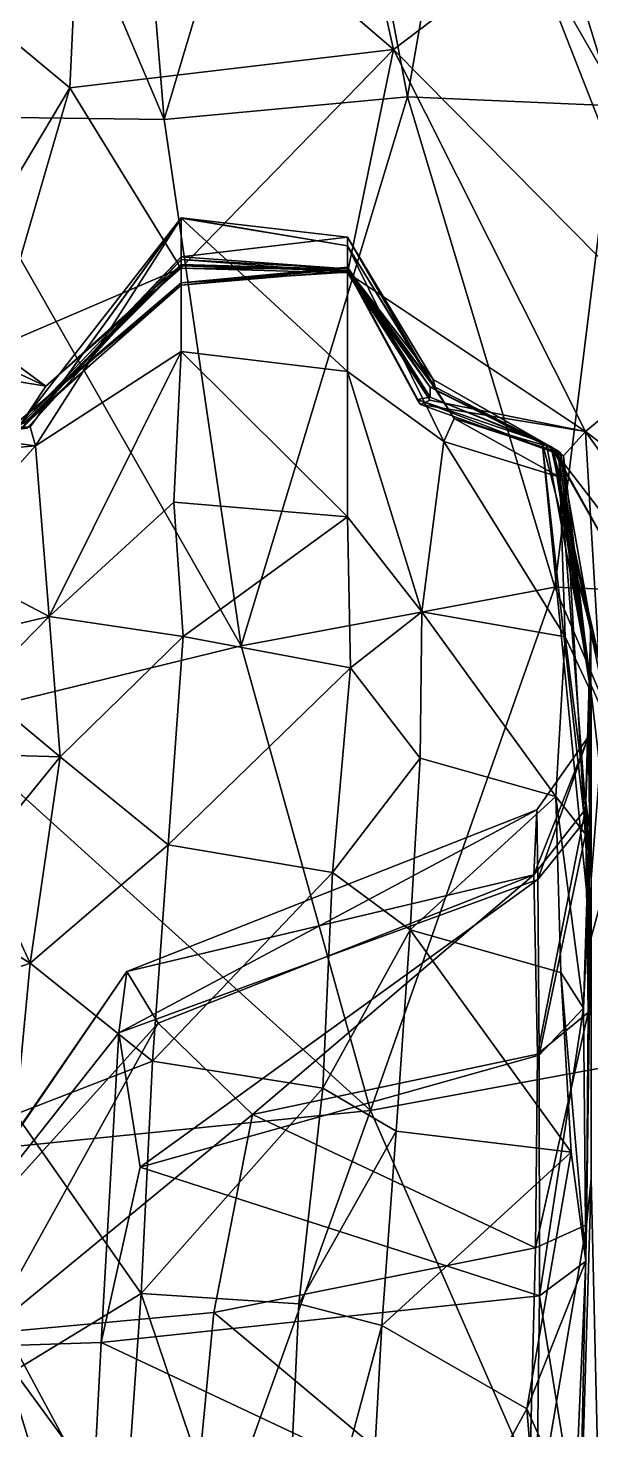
# Model space of a CAD drawing. Extents: x -4.77 to 4.77, y -2.48 to 3.3.
# Drawn here: x 0.1236 to 0.2518, y 2.2727 to 2.5916 of the extents above; entities that cross this region are included whole.
import ezdxf

# ---------------------------------------------------------------- set-up
doc = ezdxf.new("R2010")
doc.units = 0

msp = doc.modelspace()

# ---------------------------------------------------------------- linework, layer by layer
for points in [[(0.10448, 2.6886, 0.6401), (0.1033, 2.57146, 0.68913), (0.15457, 2.57077, 0.6788)], [(0.10448, 2.6886, -0.6401), (0.15457, 2.57077, -0.6788), (0.1033, 2.57146, -0.68913)], [(0.10448, 2.6886, 0.6401), (0.15457, 2.57077, 0.6788), (0.14513, 2.68627, 0.63231)], [(0.10448, 2.6886, -0.6401), (0.14513, 2.68627, -0.63231), (0.15457, 2.57077, -0.6788)], [(0.15457, 2.57077, 0.6788), (0.18904, 2.68598, 0.63142), (0.14513, 2.68627, 0.63231)], [(0.15457, 2.57077, -0.6788), (0.14513, 2.68627, -0.63231), (0.18904, 2.68598, -0.63142)], [(0.15457, 2.57077, 0.6788), (0.20997, 2.57588, 0.67575), (0.18904, 2.68598, 0.63142)], [(0.15457, 2.57077, -0.6788), (0.18904, 2.68598, -0.63142), (0.20997, 2.57588, -0.67575)], [(0.20997, 2.57588, 0.67575), (0.22674, 2.67193, 0.62736), (0.18904, 2.68598, 0.63142)], [(0.20997, 2.57588, -0.67575), (0.18904, 2.68598, -0.63142), (0.22674, 2.67193, -0.62736)], [(0.20997, 2.57588, 0.67575), (0.25716, 2.57384, 0.66052), (0.22674, 2.67193, 0.62736)], [(0.20997, 2.57588, -0.67575), (0.22674, 2.67193, -0.62736), (0.25716, 2.57384, -0.66052)], [(0.25716, 2.57384, 0.66052), (0.24769, 2.62608, 0.57513), (0.22674, 2.67193, 0.62736)], [(0.25716, 2.57384, -0.66052), (0.22674, 2.67193, -0.62736), (0.24769, 2.62608, -0.57513)], [(0.20678, 2.58667, -0.00584), (0.13636, 2.64722, 0.01926), (0.19212, 2.65206, 0.02138)], [(0.20678, 2.58667, 0.00584), (0.19212, 2.65206, -0.02138), (0.13636, 2.64722, -0.01926)], [(0.23801, 2.61032, 0.00962), (0.20678, 2.58667, -0.00584), (0.19212, 2.65206, 0.02138)], [(0.23801, 2.61032, -0.00962), (0.19212, 2.65206, -0.02138), (0.20678, 2.58667, 0.00584)], [(0.13636, 2.64722, 0.01926), (0.13308, 2.57793, -0.00972), (0.10108, 2.60458, -0.01267)], [(0.13636, 2.64722, -0.01926), (0.10108, 2.60458, 0.01267), (0.13308, 2.57793, 0.00972)], [(0.20678, 2.58667, -0.00584), (0.13308, 2.57793, -0.00972), (0.13636, 2.64722, 0.01926)], [(0.20678, 2.58667, 0.00584), (0.13636, 2.64722, -0.01926), (0.13308, 2.57793, 0.00972)], [(0.24178, 2.64959, 0.2135), (0.26932, 2.5585, 0.18547), (0.25184, 2.61126, 0.10752)], [(0.26932, 2.5585, 0.18547), (0.24178, 2.64959, 0.2135), (0.24917, 2.6208, 0.30121)], [(0.24178, 2.64959, -0.2135), (0.25184, 2.61126, -0.10752), (0.26932, 2.5585, -0.18547)], [(0.26932, 2.5585, -0.18547), (0.24917, 2.6208, -0.30121), (0.24178, 2.64959, -0.2135)], [(0.2775, 2.53798, 0.62273), (0.28473, 2.52188, 0.50035), (0.24769, 2.62608, 0.57513)], [(0.25716, 2.57384, 0.66052), (0.2775, 2.53798, 0.62273), (0.24769, 2.62608, 0.57513)], [(0.24769, 2.62608, 0.57513), (0.28473, 2.52188, 0.50035), (0.25399, 2.60394, 0.41014)], [(0.2775, 2.53798, -0.62273), (0.24769, 2.62608, -0.57513), (0.28473, 2.52188, -0.50035)], [(0.25716, 2.57384, -0.66052), (0.24769, 2.62608, -0.57513), (0.2775, 2.53798, -0.62273)], [(0.24769, 2.62608, -0.57513), (0.25399, 2.60394, -0.41014), (0.28473, 2.52188, -0.50035)], [(0.26932, 2.5585, 0.18547), (0.24917, 2.6208, 0.30121), (0.28878, 2.51338, 0.27396)], [(0.25399, 2.60394, 0.41014), (0.28878, 2.51338, 0.27396), (0.24917, 2.6208, 0.30121)], [(0.26932, 2.5585, -0.18547), (0.28878, 2.51338, -0.27396), (0.24917, 2.6208, -0.30121)], [(0.25399, 2.60394, -0.41014), (0.24917, 2.6208, -0.30121), (0.28878, 2.51338, -0.27396)], [(0.27374, 2.51904, -0.02799), (0.20678, 2.58667, -0.00584), (0.23801, 2.61032, 0.00962)], [(0.27374, 2.51904, 0.02799), (0.23801, 2.61032, -0.00962), (0.20678, 2.58667, 0.00584)], [(0.25184, 2.61126, 0.10752), (0.27234, 2.55067, 0.06995), (0.23801, 2.61032, 0.00962)], [(0.25184, 2.61126, -0.10752), (0.23801, 2.61032, -0.00962), (0.27234, 2.55067, -0.06995)], [(0.27234, 2.55067, 0.06995), (0.27374, 2.51904, -0.02799), (0.23801, 2.61032, 0.00962)], [(0.27234, 2.55067, -0.06995), (0.23801, 2.61032, -0.00962), (0.27374, 2.51904, 0.02799)], [(0.10014, 2.52287, -0.05078), (0.10108, 2.60458, -0.01267), (0.13308, 2.57793, -0.00972)], [(0.10014, 2.52287, 0.05078), (0.13308, 2.57793, 0.00972), (0.10108, 2.60458, 0.01267)], [(0.20678, 2.58667, -0.00584), (0.15841, 2.53694, -0.04288), (0.13308, 2.57793, -0.00972)], [(0.20678, 2.58667, 0.00584), (0.13308, 2.57793, 0.00972), (0.15841, 2.53694, 0.04288)], [(0.20678, 2.58667, -0.00584), (0.1963, 2.53591, -0.04074), (0.15841, 2.53694, -0.04288)], [(0.20678, 2.58667, 0.00584), (0.15841, 2.53694, 0.04288), (0.1963, 2.53591, 0.04074)], [(0.25051, 2.49977, -0.05057), (0.1963, 2.53591, -0.04074), (0.20678, 2.58667, -0.00584)], [(0.25051, 2.49977, 0.05057), (0.20678, 2.58667, 0.00584), (0.1963, 2.53591, 0.04074)], [(0.27374, 2.51904, -0.02799), (0.25051, 2.49977, -0.05057), (0.20678, 2.58667, -0.00584)], [(0.27374, 2.51904, 0.02799), (0.20678, 2.58667, 0.00584), (0.25051, 2.49977, 0.05057)], [(0.10014, 2.52287, -0.05078), (0.13308, 2.57793, -0.00972), (0.11578, 2.51876, -0.03688)], [(0.10014, 2.52287, 0.05078), (0.11578, 2.51876, 0.03688), (0.13308, 2.57793, 0.00972)], [(0.15841, 2.53694, -0.04288), (0.11578, 2.51876, -0.03688), (0.13308, 2.57793, -0.00972)], [(0.15841, 2.53694, 0.04288), (0.13308, 2.57793, 0.00972), (0.11578, 2.51876, 0.03688)], [(0.20997, 2.57588, 0.67575), (0.15457, 2.57077, 0.6788), (0.17214, 2.45103, 0.71627)], [(0.20997, 2.57588, -0.67575), (0.17214, 2.45103, -0.71627), (0.15457, 2.57077, -0.6788)], [(0.20997, 2.57588, 0.67575), (0.17214, 2.45103, 0.71627), (0.24351, 2.46435, 0.71089)], [(0.20997, 2.57588, -0.67575), (0.24351, 2.46435, -0.71089), (0.17214, 2.45103, -0.71627)], [(0.25716, 2.57384, 0.66052), (0.20997, 2.57588, 0.67575), (0.24351, 2.46435, 0.71089)], [(0.25716, 2.57384, -0.66052), (0.24351, 2.46435, -0.71089), (0.20997, 2.57588, -0.67575)], [(0.25716, 2.57384, 0.66052), (0.24351, 2.46435, 0.71089), (0.30508, 2.46189, 0.70213)], [(0.25716, 2.57384, -0.66052), (0.30508, 2.46189, -0.70213), (0.24351, 2.46435, -0.71089)], [(0.17214, 2.45103, 0.71627), (0.1033, 2.57146, 0.68913), (0.10311, 2.43421, 0.73178)], [(0.17214, 2.45103, -0.71627), (0.10311, 2.43421, -0.73178), (0.1033, 2.57146, -0.68913)], [(0.17214, 2.45103, 0.71627), (0.15457, 2.57077, 0.6788), (0.1033, 2.57146, 0.68913)], [(0.17214, 2.45103, -0.71627), (0.1033, 2.57146, -0.68913), (0.15457, 2.57077, -0.6788)], [(0.12091, 2.50022, -0.78003), (0.15843, 2.53949, -0.68637), (0.15844, 2.54836, -0.79111)], [(0.12405, 2.50086, -0.85521), (0.12091, 2.50022, -0.78003), (0.15844, 2.54836, -0.79111)], [(0.12091, 2.50022, 0.78003), (0.15844, 2.54836, 0.79111), (0.15843, 2.53949, 0.68637)], [(0.12405, 2.50086, 0.85521), (0.15844, 2.54836, 0.79111), (0.12091, 2.50022, 0.78003)], [(0.12405, 2.50086, -0.85521), (0.15844, 2.54836, -0.79111), (0.15844, 2.5483, -0.88354)], [(0.12405, 2.50086, 0.85521), (0.15844, 2.5483, 0.88354), (0.15844, 2.54836, 0.79111)], [(0.12529, 2.49655, -0.95575), (0.12405, 2.50086, -0.85521), (0.15844, 2.5483, -0.88354)], [(0.12529, 2.49655, 0.95575), (0.15844, 2.5483, 0.88354), (0.12405, 2.50086, 0.85521)], [(0.12529, 2.49655, -0.95575), (0.15844, 2.5483, -0.88354), (0.15844, 2.51801, -0.98099)], [(0.12529, 2.49655, 0.95575), (0.15844, 2.51801, 0.98099), (0.15844, 2.5483, 0.88354)], [(0.15843, 2.53949, -0.68637), (0.19632, 2.54402, -0.78122), (0.15844, 2.54836, -0.79111)], [(0.15843, 2.53949, 0.68637), (0.15844, 2.54836, 0.79111), (0.19632, 2.54402, 0.78122)], [(0.15844, 2.54836, -0.79111), (0.19633, 2.54201, -0.88058), (0.15844, 2.5483, -0.88354)], [(0.15844, 2.54836, -0.79111), (0.19632, 2.54402, -0.78122), (0.19633, 2.54201, -0.88058)], [(0.15844, 2.54836, 0.79111), (0.15844, 2.5483, 0.88354), (0.19633, 2.54201, 0.88058)], [(0.15844, 2.54836, 0.79111), (0.19633, 2.54201, 0.88058), (0.19632, 2.54402, 0.78122)], [(0.15844, 2.5483, -0.88354), (0.19633, 2.51345, -0.97714), (0.15844, 2.51801, -0.98099)], [(0.15844, 2.5483, -0.88354), (0.19633, 2.54201, -0.88058), (0.19633, 2.51345, -0.97714)], [(0.15844, 2.5483, 0.88354), (0.15844, 2.51801, 0.98099), (0.19633, 2.51345, 0.97714)], [(0.15844, 2.5483, 0.88354), (0.19633, 2.51345, 0.97714), (0.19633, 2.54201, 0.88058)], [(0.15843, 2.53949, -0.68637), (0.19632, 2.53679, -0.68764), (0.19632, 2.54402, -0.78122)], [(0.15843, 2.53949, 0.68637), (0.19632, 2.54402, 0.78122), (0.19632, 2.53679, 0.68764)], [(0.21649, 2.50908, -0.78867), (0.19633, 2.54201, -0.88058), (0.19632, 2.54402, -0.78122)], [(0.19632, 2.54402, -0.78122), (0.21582, 2.51161, -0.6914), (0.21649, 2.50908, -0.78867)], [(0.19632, 2.54402, -0.78122), (0.19632, 2.53679, -0.68764), (0.21582, 2.51161, -0.6914)], [(0.21649, 2.50908, 0.78867), (0.19632, 2.54402, 0.78122), (0.19633, 2.54201, 0.88058)], [(0.19632, 2.54402, 0.78122), (0.21649, 2.50908, 0.78867), (0.21582, 2.51161, 0.6914)], [(0.19632, 2.54402, 0.78122), (0.21582, 2.51161, 0.6914), (0.19632, 2.53679, 0.68764)], [(0.2183, 2.49752, -0.95461), (0.19633, 2.54201, -0.88058), (0.22058, 2.50278, -0.88894)], [(0.2183, 2.49752, -0.95461), (0.19633, 2.51345, -0.97714), (0.19633, 2.54201, -0.88058)], [(0.21649, 2.50908, -0.78867), (0.22058, 2.50278, -0.88894), (0.19633, 2.54201, -0.88058)], [(0.2183, 2.49752, 0.95461), (0.22058, 2.50278, 0.88894), (0.19633, 2.54201, 0.88058)], [(0.2183, 2.49752, 0.95461), (0.19633, 2.54201, 0.88058), (0.19633, 2.51345, 0.97714)], [(0.21649, 2.50908, 0.78867), (0.19633, 2.54201, 0.88058), (0.22058, 2.50278, 0.88894)], [(0.12091, 2.50022, -0.78003), (0.1222, 2.50037, -0.68416), (0.15843, 2.53949, -0.68637)], [(0.12091, 2.50022, 0.78003), (0.15843, 2.53949, 0.68637), (0.1222, 2.50037, 0.68416)], [(0.122, 2.50055, -0.49872), (0.15843, 2.5389, -0.60368), (0.12339, 2.50054, -0.60254)], [(0.122, 2.50055, -0.49872), (0.15843, 2.53361, -0.49401), (0.15843, 2.5389, -0.60368)], [(0.122, 2.50055, 0.49872), (0.12339, 2.50054, 0.60254), (0.15843, 2.5389, 0.60368)], [(0.122, 2.50055, 0.49872), (0.15843, 2.5389, 0.60368), (0.15843, 2.53361, 0.49401)], [(0.1222, 2.50037, -0.68416), (0.15843, 2.5389, -0.60368), (0.15843, 2.53949, -0.68637)], [(0.1222, 2.50037, 0.68416), (0.15843, 2.53949, 0.68637), (0.15843, 2.5389, 0.60368)], [(0.1222, 2.50037, -0.68416), (0.12339, 2.50054, -0.60254), (0.15843, 2.5389, -0.60368)], [(0.1222, 2.50037, 0.68416), (0.15843, 2.5389, 0.60368), (0.12339, 2.50054, 0.60254)], [(0.19632, 2.53679, -0.68764), (0.15843, 2.53949, -0.68637), (0.15843, 2.5389, -0.60368)], [(0.19632, 2.53679, 0.68764), (0.15843, 2.5389, 0.60368), (0.15843, 2.53949, 0.68637)], [(0.15843, 2.53361, -0.49401), (0.19632, 2.53605, -0.59961), (0.15843, 2.5389, -0.60368)], [(0.19632, 2.53679, -0.68764), (0.15843, 2.5389, -0.60368), (0.19632, 2.53605, -0.59961)], [(0.15843, 2.53361, 0.49401), (0.15843, 2.5389, 0.60368), (0.19632, 2.53605, 0.59961)], [(0.19632, 2.53679, 0.68764), (0.19632, 2.53605, 0.59961), (0.15843, 2.5389, 0.60368)], [(0.15841, 2.53694, -0.04288), (0.12764, 2.51011, -0.04834), (0.11578, 2.51876, -0.03688)], [(0.15841, 2.53694, 0.04288), (0.11578, 2.51876, 0.03688), (0.12764, 2.51011, 0.04834)], [(0.15842, 2.53747, -0.23826), (0.12183, 2.50136, -0.13644), (0.15842, 2.53775, -0.12106)], [(0.15842, 2.53775, -0.12106), (0.12183, 2.50136, -0.13644), (0.12764, 2.51011, -0.04834)], [(0.15842, 2.53747, 0.23826), (0.15842, 2.53775, 0.12106), (0.12183, 2.50136, 0.13644)], [(0.15842, 2.53775, 0.12106), (0.12764, 2.51011, 0.04834), (0.12183, 2.50136, 0.13644)], [(0.15842, 2.53747, -0.23826), (0.12279, 2.50173, -0.23289), (0.12183, 2.50136, -0.13644)], [(0.15842, 2.53747, 0.23826), (0.12183, 2.50136, 0.13644), (0.12279, 2.50173, 0.23289)], [(0.15842, 2.53306, -0.39705), (0.12279, 2.50173, -0.23289), (0.15842, 2.53747, -0.23826)], [(0.15842, 2.53306, 0.39705), (0.15842, 2.53747, 0.23826), (0.12279, 2.50173, 0.23289)], [(0.15842, 2.53775, -0.12106), (0.12764, 2.51011, -0.04834), (0.15841, 2.53694, -0.04288)], [(0.15842, 2.53775, 0.12106), (0.15841, 2.53694, 0.04288), (0.12764, 2.51011, 0.04834)], [(0.15841, 2.53694, -0.04288), (0.1963, 2.53672, -0.12244), (0.15842, 2.53775, -0.12106)], [(0.15841, 2.53694, 0.04288), (0.15842, 2.53775, 0.12106), (0.1963, 2.53672, 0.12244)], [(0.15841, 2.53694, -0.04288), (0.1963, 2.53591, -0.04074), (0.1963, 2.53672, -0.12244)], [(0.15841, 2.53694, 0.04288), (0.1963, 2.53672, 0.12244), (0.1963, 2.53591, 0.04074)], [(0.15842, 2.53747, -0.23826), (0.15842, 2.53775, -0.12106), (0.1963, 2.53672, -0.12244)], [(0.15842, 2.53747, 0.23826), (0.1963, 2.53672, 0.12244), (0.15842, 2.53775, 0.12106)], [(0.15842, 2.53747, -0.23826), (0.1963, 2.53672, -0.12244), (0.1963, 2.53632, -0.23841)], [(0.1963, 2.53632, -0.23841), (0.15842, 2.53306, -0.39705), (0.15842, 2.53747, -0.23826)], [(0.15842, 2.53747, 0.23826), (0.1963, 2.53632, 0.23841), (0.1963, 2.53672, 0.12244)], [(0.1963, 2.53632, 0.23841), (0.15842, 2.53747, 0.23826), (0.15842, 2.53306, 0.39705)], [(0.19631, 2.53689, -0.40178), (0.15843, 2.53361, -0.49401), (0.15842, 2.53306, -0.39705)], [(0.1963, 2.53632, -0.23841), (0.19631, 2.53689, -0.40178), (0.15842, 2.53306, -0.39705)], [(0.19631, 2.53689, 0.40178), (0.15842, 2.53306, 0.39705), (0.15843, 2.53361, 0.49401)], [(0.1963, 2.53632, 0.23841), (0.15842, 2.53306, 0.39705), (0.19631, 2.53689, 0.40178)], [(0.19631, 2.53689, -0.40178), (0.19631, 2.5372, -0.49526), (0.15843, 2.53361, -0.49401)], [(0.15843, 2.53361, -0.49401), (0.19631, 2.5372, -0.49526), (0.19632, 2.53605, -0.59961)], [(0.19631, 2.53689, 0.40178), (0.15843, 2.53361, 0.49401), (0.19631, 2.5372, 0.49526)], [(0.15843, 2.53361, 0.49401), (0.19632, 2.53605, 0.59961), (0.19631, 2.5372, 0.49526)], [(0.21218, 2.50708, -0.24273), (0.19631, 2.53689, -0.40178), (0.1963, 2.53632, -0.23841)], [(0.21218, 2.50708, 0.24273), (0.1963, 2.53632, 0.23841), (0.19631, 2.53689, 0.40178)], [(0.1963, 2.53672, -0.12244), (0.21511, 2.5069, -0.05555), (0.21297, 2.5059, -0.14199)], [(0.21297, 2.5059, -0.14199), (0.1963, 2.53632, -0.23841), (0.1963, 2.53672, -0.12244)], [(0.1963, 2.53672, -0.12244), (0.1963, 2.53591, -0.04074), (0.21511, 2.5069, -0.05555)], [(0.1963, 2.53672, 0.12244), (0.21297, 2.5059, 0.14199), (0.21511, 2.5069, 0.05555)], [(0.21297, 2.5059, 0.14199), (0.1963, 2.53672, 0.12244), (0.1963, 2.53632, 0.23841)], [(0.1963, 2.53672, 0.12244), (0.21511, 2.5069, 0.05555), (0.1963, 2.53591, 0.04074)], [(0.21297, 2.5059, -0.14199), (0.21218, 2.50708, -0.24273), (0.1963, 2.53632, -0.23841)], [(0.21297, 2.5059, 0.14199), (0.1963, 2.53632, 0.23841), (0.21218, 2.50708, 0.24273)], [(0.25051, 2.49977, -0.05057), (0.21511, 2.5069, -0.05555), (0.1963, 2.53591, -0.04074)], [(0.25051, 2.49977, 0.05057), (0.1963, 2.53591, 0.04074), (0.21511, 2.5069, 0.05555)], [(0.19631, 2.5372, -0.49526), (0.21516, 2.50756, -0.41228), (0.21513, 2.50988, -0.51764)], [(0.19631, 2.5372, -0.49526), (0.19631, 2.53689, -0.40178), (0.21516, 2.50756, -0.41228)], [(0.19632, 2.53605, -0.59961), (0.19631, 2.5372, -0.49526), (0.21513, 2.50988, -0.51764)], [(0.19631, 2.5372, 0.49526), (0.21513, 2.50988, 0.51764), (0.21516, 2.50756, 0.41228)], [(0.19631, 2.5372, 0.49526), (0.21516, 2.50756, 0.41228), (0.19631, 2.53689, 0.40178)], [(0.19632, 2.53605, 0.59961), (0.21513, 2.50988, 0.51764), (0.19631, 2.5372, 0.49526)], [(0.21218, 2.50708, -0.24273), (0.21516, 2.50756, -0.41228), (0.19631, 2.53689, -0.40178)], [(0.21218, 2.50708, 0.24273), (0.19631, 2.53689, 0.40178), (0.21516, 2.50756, 0.41228)], [(0.19632, 2.53679, -0.68764), (0.21595, 2.51, -0.60319), (0.21582, 2.51161, -0.6914)], [(0.19632, 2.53679, -0.68764), (0.19632, 2.53605, -0.59961), (0.21595, 2.51, -0.60319)], [(0.19632, 2.53679, 0.68764), (0.21582, 2.51161, 0.6914), (0.21595, 2.51, 0.60319)], [(0.19632, 2.53679, 0.68764), (0.21595, 2.51, 0.60319), (0.19632, 2.53605, 0.59961)], [(0.19632, 2.53605, -0.59961), (0.21513, 2.50988, -0.51764), (0.21595, 2.51, -0.60319)], [(0.19632, 2.53605, 0.59961), (0.21595, 2.51, 0.60319), (0.21513, 2.50988, 0.51764)], [(0.11935, 2.50035, -0.40192), (0.15843, 2.53361, -0.49401), (0.122, 2.50055, -0.49872)], [(0.11935, 2.50035, -0.40192), (0.15842, 2.53306, -0.39705), (0.15843, 2.53361, -0.49401)], [(0.11935, 2.50035, 0.40192), (0.122, 2.50055, 0.49872), (0.15843, 2.53361, 0.49401)], [(0.11935, 2.50035, 0.40192), (0.15843, 2.53361, 0.49401), (0.15842, 2.53306, 0.39705)], [(0.15842, 2.53306, -0.39705), (0.11935, 2.50035, -0.40192), (0.12279, 2.50173, -0.23289)], [(0.15842, 2.53306, 0.39705), (0.12279, 2.50173, 0.23289), (0.11935, 2.50035, 0.40192)], [(0.12764, 2.51011, -0.04834), (0.09942, 2.51472, -0.06501), (0.10014, 2.52287, -0.05078)], [(0.12764, 2.51011, 0.04834), (0.10014, 2.52287, 0.05078), (0.09942, 2.51472, 0.06501)], [(0.12764, 2.51011, -0.04834), (0.10014, 2.52287, -0.05078), (0.11578, 2.51876, -0.03688)], [(0.12764, 2.51011, 0.04834), (0.11578, 2.51876, 0.03688), (0.10014, 2.52287, 0.05078)], [(0.12836, 2.45773, -0.98876), (0.12529, 2.49655, -0.95575), (0.15844, 2.51801, -0.98099)], [(0.12836, 2.45773, 0.98876), (0.15844, 2.51801, 0.98099), (0.12529, 2.49655, 0.95575)], [(0.12836, 2.45773, -0.98876), (0.15844, 2.51801, -0.98099), (0.15678, 2.48373, -1.01929)], [(0.12836, 2.45773, 0.98876), (0.15678, 2.48373, 1.01929), (0.15844, 2.51801, 0.98099)], [(0.15844, 2.51801, -0.98099), (0.19634, 2.48035, -1.01433), (0.15678, 2.48373, -1.01929)], [(0.15844, 2.51801, 0.98099), (0.15678, 2.48373, 1.01929), (0.19634, 2.48035, 1.01433)], [(0.15844, 2.51801, -0.98099), (0.19633, 2.51345, -0.97714), (0.19634, 2.48035, -1.01433)], [(0.15844, 2.51801, 0.98099), (0.19634, 2.48035, 1.01433), (0.19633, 2.51345, 0.97714)], [(0.25051, 2.49977, -0.05057), (0.27374, 2.51904, -0.02799), (0.32864, 2.44065, -0.05078)], [(0.25051, 2.49977, 0.05057), (0.32864, 2.44065, 0.05078), (0.27374, 2.51904, 0.02799)], [(0.12183, 2.50136, -0.13644), (0.09942, 2.51472, -0.06501), (0.12764, 2.51011, -0.04834)], [(0.12183, 2.50136, 0.13644), (0.12764, 2.51011, 0.04834), (0.09942, 2.51472, 0.06501)], [(0.21328, 2.4588, -0.99091), (0.19633, 2.51345, -0.97714), (0.2183, 2.49752, -0.95461)], [(0.21328, 2.4588, -0.99091), (0.19634, 2.48035, -1.01433), (0.19633, 2.51345, -0.97714)], [(0.21328, 2.4588, 0.99091), (0.2183, 2.49752, 0.95461), (0.19633, 2.51345, 0.97714)], [(0.21328, 2.4588, 0.99091), (0.19633, 2.51345, 0.97714), (0.19634, 2.48035, 1.01433)], [(0.24306, 2.49609, -0.53171), (0.21595, 2.51, -0.60319), (0.21513, 2.50988, -0.51764)], [(0.24306, 2.49609, 0.53171), (0.21513, 2.50988, 0.51764), (0.21595, 2.51, 0.60319)], [(0.2426, 2.49637, -0.40908), (0.21513, 2.50988, -0.51764), (0.21516, 2.50756, -0.41228)], [(0.2426, 2.49637, -0.40908), (0.24306, 2.49609, -0.53171), (0.21513, 2.50988, -0.51764)], [(0.2426, 2.49637, 0.40908), (0.21516, 2.50756, 0.41228), (0.21513, 2.50988, 0.51764)], [(0.2426, 2.49637, 0.40908), (0.21513, 2.50988, 0.51764), (0.24306, 2.49609, 0.53171)], [(0.21582, 2.51161, -0.6914), (0.24427, 2.49537, -0.6057), (0.24166, 2.49685, -0.69471)], [(0.21649, 2.50908, -0.78867), (0.21582, 2.51161, -0.6914), (0.24166, 2.49685, -0.69471)], [(0.21582, 2.51161, -0.6914), (0.21595, 2.51, -0.60319), (0.24427, 2.49537, -0.6057)], [(0.21582, 2.51161, 0.6914), (0.24166, 2.49685, 0.69471), (0.24427, 2.49537, 0.6057)], [(0.21649, 2.50908, 0.78867), (0.24166, 2.49685, 0.69471), (0.21582, 2.51161, 0.6914)], [(0.21582, 2.51161, 0.6914), (0.24427, 2.49537, 0.6057), (0.21595, 2.51, 0.60319)], [(0.24306, 2.49609, -0.53171), (0.24427, 2.49537, -0.6057), (0.21595, 2.51, -0.60319)], [(0.24306, 2.49609, 0.53171), (0.21595, 2.51, 0.60319), (0.24427, 2.49537, 0.6057)], [(0.24068, 2.49733, -0.24729), (0.21516, 2.50756, -0.41228), (0.21218, 2.50708, -0.24273)], [(0.24068, 2.49733, 0.24729), (0.21218, 2.50708, 0.24273), (0.21516, 2.50756, 0.41228)], [(0.2455, 2.49426, -0.15326), (0.21218, 2.50708, -0.24273), (0.21297, 2.5059, -0.14199)], [(0.2455, 2.49426, -0.15326), (0.24068, 2.49733, -0.24729), (0.21218, 2.50708, -0.24273)], [(0.2455, 2.49426, 0.15326), (0.21297, 2.5059, 0.14199), (0.21218, 2.50708, 0.24273)], [(0.2455, 2.49426, 0.15326), (0.21218, 2.50708, 0.24273), (0.24068, 2.49733, 0.24729)], [(0.21297, 2.5059, -0.14199), (0.21511, 2.5069, -0.05555), (0.25051, 2.49977, -0.05057)], [(0.21297, 2.5059, 0.14199), (0.25051, 2.49977, 0.05057), (0.21511, 2.5069, 0.05555)], [(0.24068, 2.49733, -0.24729), (0.2426, 2.49637, -0.40908), (0.21516, 2.50756, -0.41228)], [(0.24068, 2.49733, 0.24729), (0.21516, 2.50756, 0.41228), (0.2426, 2.49637, 0.40908)], [(0.21649, 2.50908, -0.78867), (0.24166, 2.49685, -0.69471), (0.24482, 2.4949, -0.79094)], [(0.22058, 2.50278, -0.88894), (0.21649, 2.50908, -0.78867), (0.24482, 2.4949, -0.79094)], [(0.21649, 2.50908, 0.78867), (0.24482, 2.4949, 0.79094), (0.24166, 2.49685, 0.69471)], [(0.22058, 2.50278, 0.88894), (0.24482, 2.4949, 0.79094), (0.21649, 2.50908, 0.78867)], [(0.21297, 2.5059, -0.14199), (0.25051, 2.49977, -0.05057), (0.2455, 2.49426, -0.15326)], [(0.21297, 2.5059, 0.14199), (0.2455, 2.49426, 0.15326), (0.25051, 2.49977, 0.05057)], [(-0.00013, 2.49972, -0.86), (0.12091, 2.50022, -0.78003), (0.12405, 2.50086, -0.85521)], [(-0.00013, 2.49972, -0.86), (0.12405, 2.50086, -0.85521), (0.10072, 2.49975, -0.89964)], [(-0.00013, 2.49972, 0.86), (0.12405, 2.50086, 0.85521), (0.12091, 2.50022, 0.78003)], [(-0.00013, 2.49972, 0.86), (0.10072, 2.49975, 0.89964), (0.12405, 2.50086, 0.85521)], [(0.12529, 2.49655, -0.95575), (0.10072, 2.49975, -0.89964), (0.12405, 2.50086, -0.85521)], [(0.12529, 2.49655, 0.95575), (0.12405, 2.50086, 0.85521), (0.10072, 2.49975, 0.89964)], [(0.22058, 2.50278, -0.88894), (0.24469, 2.48938, -0.95107), (0.2183, 2.49752, -0.95461)], [(0.22058, 2.50278, 0.88894), (0.2183, 2.49752, 0.95461), (0.24469, 2.48938, 0.95107)], [(0.22058, 2.50278, -0.88894), (0.24482, 2.4949, -0.79094), (0.24299, 2.49609, -0.8912)], [(0.22058, 2.50278, -0.88894), (0.24299, 2.49609, -0.8912), (0.24469, 2.48938, -0.95107)], [(0.22058, 2.50278, 0.88894), (0.24299, 2.49609, 0.8912), (0.24482, 2.4949, 0.79094)], [(0.22058, 2.50278, 0.88894), (0.24469, 2.48938, 0.95107), (0.24299, 2.49609, 0.8912)], [(0.12529, 2.49655, -0.95575), (0.10383, 2.49466, -0.95411), (0.10072, 2.49975, -0.89964)], [(0.12529, 2.49655, 0.95575), (0.10072, 2.49975, 0.89964), (0.10383, 2.49466, 0.95411)], [(0.2183, 2.49752, -0.95461), (0.24592, 2.45311, -0.97359), (0.21328, 2.4588, -0.99091)], [(0.2183, 2.49752, 0.95461), (0.21328, 2.4588, 0.99091), (0.24592, 2.45311, 0.97359)], [(0.2183, 2.49752, -0.95461), (0.24469, 2.48938, -0.95107), (0.24592, 2.45311, -0.97359)], [(0.2183, 2.49752, 0.95461), (0.24592, 2.45311, 0.97359), (0.24469, 2.48938, 0.95107)], [(0.25519, 2.44133, -0.34414), (0.2426, 2.49637, -0.40908), (0.24068, 2.49733, -0.24729)], [(0.25178, 2.39801, -0.26749), (0.25519, 2.44133, -0.34414), (0.24068, 2.49733, -0.24729)], [(0.24068, 2.49733, -0.24729), (0.25178, 2.38472, -0.19741), (0.25178, 2.39801, -0.26749)], [(0.24068, 2.49733, -0.24729), (0.2455, 2.49426, -0.15326), (0.25178, 2.38472, -0.19741)], [(0.25519, 2.44133, 0.34414), (0.24068, 2.49733, 0.24729), (0.2426, 2.49637, 0.40908)], [(0.25178, 2.39801, 0.26749), (0.24068, 2.49733, 0.24729), (0.25519, 2.44133, 0.34414)], [(0.24068, 2.49733, 0.24729), (0.25178, 2.39801, 0.26749), (0.25178, 2.38472, 0.19741)], [(0.24068, 2.49733, 0.24729), (0.25178, 2.38472, 0.19741), (0.2455, 2.49426, 0.15326)], [(0.2455, 2.49426, -0.15326), (0.25051, 2.49977, -0.05057), (0.25634, 2.40142, -0.10126)], [(0.2455, 2.49426, 0.15326), (0.25634, 2.40142, 0.10126), (0.25051, 2.49977, 0.05057)], [(0.25051, 2.49977, -0.05057), (0.32864, 2.44065, -0.05078), (0.30899, 2.41798, -0.08157)], [(0.25634, 2.40142, -0.10126), (0.25051, 2.49977, -0.05057), (0.30899, 2.41798, -0.08157)], [(0.25051, 2.49977, 0.05057), (0.30899, 2.41798, 0.08157), (0.32864, 2.44065, 0.05078)], [(0.25634, 2.40142, 0.10126), (0.30899, 2.41798, 0.08157), (0.25051, 2.49977, 0.05057)], [(0.12529, 2.49655, -0.95575), (0.10266, 2.47118, -0.97316), (0.10383, 2.49466, -0.95411)], [(0.12529, 2.49655, -0.95575), (0.12836, 2.45773, -0.98876), (0.10266, 2.47118, -0.97316)], [(0.12529, 2.49655, 0.95575), (0.10383, 2.49466, 0.95411), (0.10266, 2.47118, 0.97316)], [(0.12529, 2.49655, 0.95575), (0.10266, 2.47118, 0.97316), (0.12836, 2.45773, 0.98876)], [(0.24482, 2.4949, -0.79094), (0.24166, 2.49685, -0.69471), (0.25177, 2.44238, -0.69687)], [(0.25177, 2.44238, -0.69687), (0.24166, 2.49685, -0.69471), (0.24427, 2.49537, -0.6057)], [(0.24482, 2.4949, 0.79094), (0.25177, 2.44238, 0.69687), (0.24166, 2.49685, 0.69471)], [(0.25177, 2.44238, 0.69687), (0.24427, 2.49537, 0.6057), (0.24166, 2.49685, 0.69471)], [(0.25932, 2.46688, -0.46974), (0.2426, 2.49637, -0.40908), (0.25886, 2.47527, -0.40508)], [(0.25932, 2.46688, -0.46974), (0.24306, 2.49609, -0.53171), (0.2426, 2.49637, -0.40908)], [(0.25519, 2.44133, -0.34414), (0.25886, 2.47527, -0.40508), (0.2426, 2.49637, -0.40908)], [(0.25932, 2.46688, 0.46974), (0.25886, 2.47527, 0.40508), (0.2426, 2.49637, 0.40908)], [(0.25932, 2.46688, 0.46974), (0.2426, 2.49637, 0.40908), (0.24306, 2.49609, 0.53171)], [(0.25519, 2.44133, 0.34414), (0.2426, 2.49637, 0.40908), (0.25886, 2.47527, 0.40508)], [(0.24299, 2.49609, -0.8912), (0.25175, 2.45591, -0.81107), (0.25176, 2.44058, -0.90406)], [(0.24469, 2.48938, -0.95107), (0.24299, 2.49609, -0.8912), (0.25176, 2.44058, -0.90406)], [(0.24299, 2.49609, -0.8912), (0.24482, 2.4949, -0.79094), (0.25175, 2.45591, -0.81107)], [(0.24299, 2.49609, 0.8912), (0.25176, 2.44058, 0.90406), (0.25175, 2.45591, 0.81107)], [(0.24469, 2.48938, 0.95107), (0.25176, 2.44058, 0.90406), (0.24299, 2.49609, 0.8912)], [(0.24299, 2.49609, 0.8912), (0.25175, 2.45591, 0.81107), (0.24482, 2.4949, 0.79094)], [(0.24306, 2.49609, -0.53171), (0.25636, 2.43183, -0.50504), (0.25179, 2.44198, -0.54771)], [(0.24306, 2.49609, -0.53171), (0.25932, 2.46688, -0.46974), (0.25636, 2.43183, -0.50504)], [(0.24427, 2.49537, -0.6057), (0.24306, 2.49609, -0.53171), (0.25179, 2.44198, -0.54771)], [(0.24306, 2.49609, 0.53171), (0.25179, 2.44198, 0.54771), (0.25636, 2.43183, 0.50504)], [(0.24306, 2.49609, 0.53171), (0.25636, 2.43183, 0.50504), (0.25932, 2.46688, 0.46974)], [(0.24427, 2.49537, 0.6057), (0.25179, 2.44198, 0.54771), (0.24306, 2.49609, 0.53171)], [(0.25177, 2.44238, -0.69687), (0.24427, 2.49537, -0.6057), (0.25179, 2.39778, -0.58731)], [(0.24427, 2.49537, -0.6057), (0.25179, 2.44198, -0.54771), (0.25179, 2.39778, -0.58731)], [(0.25177, 2.44238, 0.69687), (0.25179, 2.39778, 0.58731), (0.24427, 2.49537, 0.6057)], [(0.24427, 2.49537, 0.6057), (0.25179, 2.39778, 0.58731), (0.25179, 2.44198, 0.54771)], [(0.24482, 2.4949, -0.79094), (0.25177, 2.44238, -0.69687), (0.25175, 2.45591, -0.81107)], [(0.24482, 2.4949, 0.79094), (0.25175, 2.45591, 0.81107), (0.25177, 2.44238, 0.69687)], [(0.2455, 2.49426, -0.15326), (0.25634, 2.40142, -0.10126), (0.25178, 2.38472, -0.19741)], [(0.2455, 2.49426, 0.15326), (0.25178, 2.38472, 0.19741), (0.25634, 2.40142, 0.10126)], [(0.24469, 2.48938, -0.95107), (0.25176, 2.44058, -0.90406), (0.24592, 2.45311, -0.97359)], [(0.24469, 2.48938, 0.95107), (0.24592, 2.45311, 0.97359), (0.25176, 2.44058, 0.90406)], [(0.12836, 2.45773, -0.98876), (0.15678, 2.48373, -1.01929), (0.15892, 2.45313, -1.04147)], [(0.12836, 2.45773, 0.98876), (0.15892, 2.45313, 1.04147), (0.15678, 2.48373, 1.01929)], [(0.15892, 2.45313, -1.04147), (0.15678, 2.48373, -1.01929), (0.19634, 2.48035, -1.01433)], [(0.15892, 2.45313, 1.04147), (0.19634, 2.48035, 1.01433), (0.15678, 2.48373, 1.01929)], [(0.15892, 2.45313, -1.04147), (0.19634, 2.48035, -1.01433), (0.19698, 2.44606, -1.03607)], [(0.15892, 2.45313, 1.04147), (0.19698, 2.44606, 1.03607), (0.19634, 2.48035, 1.01433)], [(0.19698, 2.44606, -1.03607), (0.19634, 2.48035, -1.01433), (0.21328, 2.4588, -0.99091)], [(0.19698, 2.44606, 1.03607), (0.21328, 2.4588, 0.99091), (0.19634, 2.48035, 1.01433)], [(0.09957, 2.45087, -0.99001), (0.10266, 2.47118, -0.97316), (0.12836, 2.45773, -0.98876)], [(0.09957, 2.45087, 0.99001), (0.12836, 2.45773, 0.98876), (0.10266, 2.47118, 0.97316)], [(0.24351, 2.46435, 0.71089), (0.17214, 2.45103, 0.71627), (0.20156, 2.34537, 0.74213)], [(0.24351, 2.46435, -0.71089), (0.20156, 2.34537, -0.74213), (0.17214, 2.45103, -0.71627)], [(0.24351, 2.46435, 0.71089), (0.20156, 2.34537, 0.74213), (0.28757, 2.36115, 0.73638)], [(0.24351, 2.46435, -0.71089), (0.28757, 2.36115, -0.73638), (0.20156, 2.34537, -0.74213)], [(0.30508, 2.46189, 0.70213), (0.24351, 2.46435, 0.71089), (0.28757, 2.36115, 0.73638)], [(0.30508, 2.46189, -0.70213), (0.28757, 2.36115, -0.73638), (0.24351, 2.46435, -0.71089)], [(0.19698, 2.44606, -1.03607), (0.21328, 2.4588, -0.99091), (0.21286, 2.42548, -1.00879)], [(0.19698, 2.44606, 1.03607), (0.21286, 2.42548, 1.00879), (0.21328, 2.4588, 0.99091)], [(0.21328, 2.4588, -0.99091), (0.24378, 2.41674, -0.99643), (0.21286, 2.42548, -1.00879)], [(0.21328, 2.4588, 0.99091), (0.21286, 2.42548, 1.00879), (0.24378, 2.41674, 0.99643)], [(0.21328, 2.4588, -0.99091), (0.24592, 2.45311, -0.97359), (0.24378, 2.41674, -0.99643)], [(0.21328, 2.4588, 0.99091), (0.24378, 2.41674, 0.99643), (0.24592, 2.45311, 0.97359)], [(0.09957, 2.45087, -0.99001), (0.12836, 2.45773, -0.98876), (0.11224, 2.44128, -0.99832)], [(0.09957, 2.45087, 0.99001), (0.11224, 2.44128, 0.99832), (0.12836, 2.45773, 0.98876)], [(0.13089, 2.42578, -1.01353), (0.11224, 2.44128, -0.99832), (0.12836, 2.45773, -0.98876)], [(0.13089, 2.42578, 1.01353), (0.12836, 2.45773, 0.98876), (0.11224, 2.44128, 0.99832)], [(0.12836, 2.45773, -0.98876), (0.15892, 2.45313, -1.04147), (0.13089, 2.42578, -1.01353)], [(0.12836, 2.45773, 0.98876), (0.13089, 2.42578, 1.01353), (0.15892, 2.45313, 1.04147)], [(0.25054, 2.41388, -0.72128), (0.25175, 2.45591, -0.81107), (0.25177, 2.44238, -0.69687)], [(0.25054, 2.41388, -0.72128), (0.25121, 2.43038, -0.81067), (0.25175, 2.45591, -0.81107)], [(0.25054, 2.41388, 0.72128), (0.25177, 2.44238, 0.69687), (0.25175, 2.45591, 0.81107)], [(0.25054, 2.41388, 0.72128), (0.25175, 2.45591, 0.81107), (0.25121, 2.43038, 0.81067)], [(0.25175, 2.45591, -0.81107), (0.25121, 2.43038, -0.81067), (0.2514, 2.41254, -0.88441)], [(0.25175, 2.45591, 0.81107), (0.2514, 2.41254, 0.88441), (0.25121, 2.43038, 0.81067)], [(0.25175, 2.45591, -0.81107), (0.2514, 2.41254, -0.88441), (0.25176, 2.44058, -0.90406)], [(0.25175, 2.45591, 0.81107), (0.25176, 2.44058, 0.90406), (0.2514, 2.41254, 0.88441)], [(0.13089, 2.42578, -1.01353), (0.15892, 2.45313, -1.04147), (0.15551, 2.4058, -1.06066)], [(0.13089, 2.42578, 1.01353), (0.15551, 2.4058, 1.06066), (0.15892, 2.45313, 1.04147)], [(0.15551, 2.4058, -1.06066), (0.15892, 2.45313, -1.04147), (0.19698, 2.44606, -1.03607)], [(0.15551, 2.4058, 1.06066), (0.19698, 2.44606, 1.03607), (0.15892, 2.45313, 1.04147)], [(0.25172, 2.40671, -0.95677), (0.24378, 2.41674, -0.99643), (0.24592, 2.45311, -0.97359)], [(0.25172, 2.40671, 0.95677), (0.24592, 2.45311, 0.97359), (0.24378, 2.41674, 0.99643)], [(0.25172, 2.40671, -0.95677), (0.24592, 2.45311, -0.97359), (0.25176, 2.44058, -0.90406)], [(0.25172, 2.40671, 0.95677), (0.25176, 2.44058, 0.90406), (0.24592, 2.45311, 0.97359)], [(0.20156, 2.34537, 0.74213), (0.17214, 2.45103, 0.71627), (0.10311, 2.43421, 0.73178)], [(0.20156, 2.34537, -0.74213), (0.10311, 2.43421, -0.73178), (0.17214, 2.45103, -0.71627)], [(0.15551, 2.4058, -1.06066), (0.19698, 2.44606, -1.03607), (0.1929, 2.3995, -1.05779)], [(0.15551, 2.4058, 1.06066), (0.1929, 2.3995, 1.05779), (0.19698, 2.44606, 1.03607)], [(0.21286, 2.42548, -1.00879), (0.1929, 2.3995, -1.05779), (0.19698, 2.44606, -1.03607)], [(0.21286, 2.42548, 1.00879), (0.19698, 2.44606, 1.03607), (0.1929, 2.3995, 1.05779)], [(0.13089, 2.42578, -1.01353), (0.11791, 2.42617, -1.01377), (0.11224, 2.44128, -0.99832)], [(0.13089, 2.42578, 1.01353), (0.11224, 2.44128, 0.99832), (0.11791, 2.42617, 1.01377)], [(0.25113, 2.36765, -0.64807), (0.25054, 2.41388, -0.72128), (0.25177, 2.44238, -0.69687)], [(0.25113, 2.36765, 0.64807), (0.25177, 2.44238, 0.69687), (0.25054, 2.41388, 0.72128)], [(0.25113, 2.36765, -0.64807), (0.25177, 2.44238, -0.69687), (0.25179, 2.39778, -0.58731)], [(0.25113, 2.36765, 0.64807), (0.25179, 2.39778, 0.58731), (0.25177, 2.44238, 0.69687)], [(0.25172, 2.40671, -0.95677), (0.25176, 2.44058, -0.90406), (0.2514, 2.41254, -0.88441)], [(0.25172, 2.40671, 0.95677), (0.2514, 2.41254, 0.88441), (0.25176, 2.44058, 0.90406)], [(0.20156, 2.34537, 0.74213), (0.10311, 2.43421, 0.73178), (0.09716, 2.33479, 0.74655)], [(0.20156, 2.34537, -0.74213), (0.09716, 2.33479, -0.74655), (0.10311, 2.43421, -0.73178)], [(0.25121, 2.43038, -0.81067), (0.23877, 2.39896, -0.7302), (0.23947, 2.41371, -0.80818)], [(0.25121, 2.43038, -0.81067), (0.25054, 2.41388, -0.72128), (0.23877, 2.39896, -0.7302)], [(0.25121, 2.43038, 0.81067), (0.23947, 2.41371, 0.80818), (0.23877, 2.39896, 0.7302)], [(0.25121, 2.43038, 0.81067), (0.23877, 2.39896, 0.7302), (0.25054, 2.41388, 0.72128)], [(0.25121, 2.43038, -0.81067), (0.23947, 2.41371, -0.80818), (0.23967, 2.39788, -0.8749)], [(0.25121, 2.43038, 0.81067), (0.23967, 2.39788, 0.8749), (0.23947, 2.41371, 0.80818)], [(0.25121, 2.43038, -0.81067), (0.23967, 2.39788, -0.8749), (0.2514, 2.41254, -0.88441)], [(0.25121, 2.43038, 0.81067), (0.2514, 2.41254, 0.88441), (0.23967, 2.39788, 0.8749)], [(0.13089, 2.42578, -1.01353), (0.11258, 2.40332, -1.01586), (0.11791, 2.42617, -1.01377)], [(0.13089, 2.42578, 1.01353), (0.11791, 2.42617, 1.01377), (0.11258, 2.40332, 1.01586)], [(0.13089, 2.42578, -1.01353), (0.12407, 2.37886, -1.03042), (0.11258, 2.40332, -1.01586)], [(0.13089, 2.42578, 1.01353), (0.11258, 2.40332, 1.01586), (0.12407, 2.37886, 1.03042)], [(0.13089, 2.42578, -1.01353), (0.15551, 2.4058, -1.06066), (0.12407, 2.37886, -1.03042)], [(0.13089, 2.42578, 1.01353), (0.12407, 2.37886, 1.03042), (0.15551, 2.4058, 1.06066)], [(0.21286, 2.42548, -1.00879), (0.21056, 2.38643, -1.03236), (0.1929, 2.3995, -1.05779)], [(0.21286, 2.42548, 1.00879), (0.1929, 2.3995, 1.05779), (0.21056, 2.38643, 1.03236)], [(0.24378, 2.41674, -0.99643), (0.21056, 2.38643, -1.03236), (0.21286, 2.42548, -1.00879)], [(0.24378, 2.41674, 0.99643), (0.21286, 2.42548, 1.00879), (0.21056, 2.38643, 1.03236)], [(0.24378, 2.41674, -0.99643), (0.24488, 2.37674, -1.01787), (0.21056, 2.38643, -1.03236)], [(0.24378, 2.41674, 0.99643), (0.21056, 2.38643, 1.03236), (0.24488, 2.37674, 1.01787)], [(0.25003, 2.36861, -0.95017), (0.24378, 2.41674, -0.99643), (0.25172, 2.40671, -0.95677)], [(0.25003, 2.36861, -0.95017), (0.24488, 2.37674, -1.01787), (0.24378, 2.41674, -0.99643)], [(0.25003, 2.36861, 0.95017), (0.25172, 2.40671, 0.95677), (0.24378, 2.41674, 0.99643)], [(0.25003, 2.36861, 0.95017), (0.24378, 2.41674, 0.99643), (0.24488, 2.37674, 1.01787)], [(0.23947, 2.41371, -0.80818), (0.14424, 2.36302, -0.85678), (0.23967, 2.39788, -0.8749)], [(0.23947, 2.41371, -0.80818), (0.14608, 2.37692, -0.78939), (0.14424, 2.36302, -0.85678)], [(0.23947, 2.41371, 0.80818), (0.23967, 2.39788, 0.8749), (0.14424, 2.36302, 0.85678)], [(0.23947, 2.41371, 0.80818), (0.14424, 2.36302, 0.85678), (0.14608, 2.37692, 0.78939)], [(0.23877, 2.39896, -0.7302), (0.14608, 2.37692, -0.78939), (0.23947, 2.41371, -0.80818)], [(0.23877, 2.39896, 0.7302), (0.23947, 2.41371, 0.80818), (0.14608, 2.37692, 0.78939)], [(0.25054, 2.41388, -0.72128), (0.23958, 2.35815, -0.66538), (0.23877, 2.39896, -0.7302)], [(0.25054, 2.41388, 0.72128), (0.23877, 2.39896, 0.7302), (0.23958, 2.35815, 0.66538)], [(0.25054, 2.41388, -0.72128), (0.25113, 2.36765, -0.64807), (0.23958, 2.35815, -0.66538)], [(0.25054, 2.41388, 0.72128), (0.23958, 2.35815, 0.66538), (0.25113, 2.36765, 0.64807)], [(0.2514, 2.41254, -0.88441), (0.23967, 2.39788, -0.8749), (0.23997, 2.35795, -0.93467)], [(0.2514, 2.41254, 0.88441), (0.23997, 2.35795, 0.93467), (0.23967, 2.39788, 0.8749)], [(0.2514, 2.41254, -0.88441), (0.23997, 2.35795, -0.93467), (0.25003, 2.36861, -0.95017)], [(0.2514, 2.41254, 0.88441), (0.25003, 2.36861, 0.95017), (0.23997, 2.35795, 0.93467)], [(0.25172, 2.40671, -0.95677), (0.2514, 2.41254, -0.88441), (0.25003, 2.36861, -0.95017)], [(0.25172, 2.40671, 0.95677), (0.25003, 2.36861, 0.95017), (0.2514, 2.41254, 0.88441)], [(0.12407, 2.37886, -1.03042), (0.15551, 2.4058, -1.06066), (0.15196, 2.35654, -1.07354)], [(0.12407, 2.37886, 1.03042), (0.15196, 2.35654, 1.07354), (0.15551, 2.4058, 1.06066)], [(0.15196, 2.35654, -1.07354), (0.15551, 2.4058, -1.06066), (0.1929, 2.3995, -1.05779)], [(0.15196, 2.35654, 1.07354), (0.1929, 2.3995, 1.05779), (0.15551, 2.4058, 1.06066)], [(0.09473, 2.39688, -1.02387), (0.11258, 2.40332, -1.01586), (0.12407, 2.37886, -1.03042)], [(0.09473, 2.39688, 1.02387), (0.12407, 2.37886, 1.03042), (0.11258, 2.40332, 1.01586)], [(0.23877, 2.39896, -0.7302), (0.15319, 2.36523, -0.72991), (0.14608, 2.37692, -0.78939)], [(0.23877, 2.39896, 0.7302), (0.14608, 2.37692, 0.78939), (0.15319, 2.36523, 0.72991)], [(0.15196, 2.35654, -1.07354), (0.1929, 2.3995, -1.05779), (0.19074, 2.35042, -1.07066)], [(0.15196, 2.35654, 1.07354), (0.19074, 2.35042, 1.07066), (0.1929, 2.3995, 1.05779)], [(0.23877, 2.39896, -0.7302), (0.1747, 2.34446, -0.68256), (0.15319, 2.36523, -0.72991)], [(0.23877, 2.39896, 0.7302), (0.15319, 2.36523, 0.72991), (0.1747, 2.34446, 0.68256)], [(0.23877, 2.39896, -0.7302), (0.23958, 2.35815, -0.66538), (0.1747, 2.34446, -0.68256)], [(0.23877, 2.39896, 0.7302), (0.1747, 2.34446, 0.68256), (0.23958, 2.35815, 0.66538)], [(0.19074, 2.35042, -1.07066), (0.1929, 2.3995, -1.05779), (0.21056, 2.38643, -1.03236)], [(0.19074, 2.35042, 1.07066), (0.21056, 2.38643, 1.03236), (0.1929, 2.3995, 1.05779)], [(0.09473, 2.39688, -1.02387), (0.12407, 2.37886, -1.03042), (0.09543, 2.3689, -1.03068)], [(0.09473, 2.39688, 1.02387), (0.09543, 2.3689, 1.03068), (0.12407, 2.37886, 1.03042)], [(0.23967, 2.39788, -0.8749), (0.14424, 2.36302, -0.85678), (0.14914, 2.33246, -0.90462)], [(0.23967, 2.39788, 0.8749), (0.14914, 2.33246, 0.90462), (0.14424, 2.36302, 0.85678)], [(0.23967, 2.39788, -0.8749), (0.14914, 2.33246, -0.90462), (0.23997, 2.35795, -0.93467)], [(0.23967, 2.39788, 0.8749), (0.23997, 2.35795, 0.93467), (0.14914, 2.33246, 0.90462)], [(0.25076, 2.3193, -0.61629), (0.25179, 2.39778, -0.58731), (0.25178, 2.32975, -0.55541)], [(0.25076, 2.3193, -0.61629), (0.25113, 2.36765, -0.64807), (0.25179, 2.39778, -0.58731)], [(0.25076, 2.3193, 0.61629), (0.25178, 2.32975, 0.55541), (0.25179, 2.39778, 0.58731)], [(0.25076, 2.3193, 0.61629), (0.25179, 2.39778, 0.58731), (0.25113, 2.36765, 0.64807)], [(0.19074, 2.35042, -1.07066), (0.21056, 2.38643, -1.03236), (0.20739, 2.34063, -1.05276)], [(0.19074, 2.35042, 1.07066), (0.20739, 2.34063, 1.05276), (0.21056, 2.38643, 1.03236)], [(0.24724, 2.33589, -1.03348), (0.20739, 2.34063, -1.05276), (0.21056, 2.38643, -1.03236)], [(0.24724, 2.33589, 1.03348), (0.21056, 2.38643, 1.03236), (0.20739, 2.34063, 1.05276)], [(0.24724, 2.33589, -1.03348), (0.21056, 2.38643, -1.03236), (0.24488, 2.37674, -1.01787)], [(0.24724, 2.33589, 1.03348), (0.24488, 2.37674, 1.01787), (0.21056, 2.38643, 1.03236)], [(0.08708, 2.29083, -0.83009), (0.14608, 2.37692, -0.78939), (0.08925, 2.29444, -0.76206)], [(0.08708, 2.29083, -0.83009), (0.14424, 2.36302, -0.85678), (0.14608, 2.37692, -0.78939)], [(0.08708, 2.29083, 0.83009), (0.08925, 2.29444, 0.76206), (0.14608, 2.37692, 0.78939)], [(0.08708, 2.29083, 0.83009), (0.14608, 2.37692, 0.78939), (0.14424, 2.36302, 0.85678)], [(0.08925, 2.29444, -0.76206), (0.14608, 2.37692, -0.78939), (0.15319, 2.36523, -0.72991)], [(0.08925, 2.29444, 0.76206), (0.15319, 2.36523, 0.72991), (0.14608, 2.37692, 0.78939)], [(0.09543, 2.3689, -1.03068), (0.12407, 2.37886, -1.03042), (0.12083, 2.3445, -1.04608)], [(0.09543, 2.3689, 1.03068), (0.12083, 2.3445, 1.04608), (0.12407, 2.37886, 1.03042)], [(0.12407, 2.37886, -1.03042), (0.15196, 2.35654, -1.07354), (0.12083, 2.3445, -1.04608)], [(0.12407, 2.37886, 1.03042), (0.12083, 2.3445, 1.04608), (0.15196, 2.35654, 1.07354)], [(0.2506, 2.31108, -0.98756), (0.24488, 2.37674, -1.01787), (0.25003, 2.36861, -0.95017)], [(0.2506, 2.31108, -0.98756), (0.24724, 2.33589, -1.03348), (0.24488, 2.37674, -1.01787)], [(0.2506, 2.31108, 0.98756), (0.25003, 2.36861, 0.95017), (0.24488, 2.37674, 1.01787)], [(0.2506, 2.31108, 0.98756), (0.24488, 2.37674, 1.01787), (0.24724, 2.33589, 1.03348)], [(0.25113, 2.36765, -0.64807), (0.23914, 2.31411, -0.63661), (0.23958, 2.35815, -0.66538)], [(0.25113, 2.36765, -0.64807), (0.25076, 2.3193, -0.61629), (0.23914, 2.31411, -0.63661)], [(0.25113, 2.36765, 0.64807), (0.23958, 2.35815, 0.66538), (0.23914, 2.31411, 0.63661)], [(0.25113, 2.36765, 0.64807), (0.23914, 2.31411, 0.63661), (0.25076, 2.3193, 0.61629)], [(0.25003, 2.36861, -0.95017), (0.23997, 2.35795, -0.93467), (0.24003, 2.3032, -0.96984)], [(0.25003, 2.36861, 0.95017), (0.24003, 2.3032, 0.96984), (0.23997, 2.35795, 0.93467)], [(0.25003, 2.36861, -0.95017), (0.24003, 2.3032, -0.96984), (0.2506, 2.31108, -0.98756)], [(0.25003, 2.36861, 0.95017), (0.2506, 2.31108, 0.98756), (0.24003, 2.3032, 0.96984)], [(0.14424, 2.36302, -0.85678), (0.08708, 2.29083, -0.83009), (0.14023, 2.29257, -0.92289)], [(0.14424, 2.36302, 0.85678), (0.14023, 2.29257, 0.92289), (0.08708, 2.29083, 0.83009)], [(0.08925, 2.29444, -0.76206), (0.15319, 2.36523, -0.72991), (0.11403, 2.29463, -0.70492)], [(0.08925, 2.29444, 0.76206), (0.11403, 2.29463, 0.70492), (0.15319, 2.36523, 0.72991)], [(0.11403, 2.29463, -0.70492), (0.15319, 2.36523, -0.72991), (0.1747, 2.34446, -0.68256)], [(0.11403, 2.29463, 0.70492), (0.1747, 2.34446, 0.68256), (0.15319, 2.36523, 0.72991)], [(0.14424, 2.36302, -0.85678), (0.14023, 2.29257, -0.92289), (0.14914, 2.33246, -0.90462)], [(0.14424, 2.36302, 0.85678), (0.14914, 2.33246, 0.90462), (0.14023, 2.29257, 0.92289)], [(0.28757, 2.36115, 0.73638), (0.20156, 2.34537, 0.74213), (0.24837, 2.23862, 0.76289)], [(0.28757, 2.36115, -0.73638), (0.24837, 2.23862, -0.76289), (0.20156, 2.34537, -0.74213)], [(0.28757, 2.36115, 0.73638), (0.24837, 2.23862, 0.76289), (0.35137, 2.2484, 0.75811)], [(0.28757, 2.36115, -0.73638), (0.35137, 2.2484, -0.75811), (0.24837, 2.23862, -0.76289)], [(0.14914, 2.33246, -0.90462), (0.24003, 2.3032, -0.96984), (0.23997, 2.35795, -0.93467)], [(0.14914, 2.33246, 0.90462), (0.23997, 2.35795, 0.93467), (0.24003, 2.3032, 0.96984)], [(0.23914, 2.31411, -0.63661), (0.1747, 2.34446, -0.68256), (0.23958, 2.35815, -0.66538)], [(0.23914, 2.31411, 0.63661), (0.23958, 2.35815, 0.66538), (0.1747, 2.34446, 0.68256)], [(0.12083, 2.3445, -1.04608), (0.15196, 2.35654, -1.07354), (0.14933, 2.3037, -1.08424)], [(0.12083, 2.3445, 1.04608), (0.14933, 2.3037, 1.08424), (0.15196, 2.35654, 1.07354)], [(0.14933, 2.3037, -1.08424), (0.15196, 2.35654, -1.07354), (0.19074, 2.35042, -1.07066)], [(0.14933, 2.3037, 1.08424), (0.19074, 2.35042, 1.07066), (0.15196, 2.35654, 1.07354)], [(0.14933, 2.3037, -1.08424), (0.19074, 2.35042, -1.07066), (0.18527, 2.30133, -1.08141)], [(0.14933, 2.3037, 1.08424), (0.18527, 2.30133, 1.08141), (0.19074, 2.35042, 1.07066)], [(0.18527, 2.30133, -1.08141), (0.19074, 2.35042, -1.07066), (0.20739, 2.34063, -1.05276)], [(0.18527, 2.30133, 1.08141), (0.20739, 2.34063, 1.05276), (0.19074, 2.35042, 1.07066)], [(0.20156, 2.34537, 0.74213), (0.09716, 2.33479, 0.74655), (0.15752, 2.22282, 0.76754)], [(0.20156, 2.34537, -0.74213), (0.15752, 2.22282, -0.76754), (0.09716, 2.33479, -0.74655)], [(0.11403, 2.29463, -0.70492), (0.1747, 2.34446, -0.68256), (0.16592, 2.2994, -0.65785)], [(0.11403, 2.29463, 0.70492), (0.16592, 2.2994, 0.65785), (0.1747, 2.34446, 0.68256)], [(0.12083, 2.3445, -1.04608), (0.14933, 2.3037, -1.08424), (0.11914, 2.28531, -1.05142)], [(0.12083, 2.3445, 1.04608), (0.11914, 2.28531, 1.05142), (0.14933, 2.3037, 1.08424)], [(0.20156, 2.34537, 0.74213), (0.15752, 2.22282, 0.76754), (0.24837, 2.23862, 0.76289)], [(0.20156, 2.34537, -0.74213), (0.24837, 2.23862, -0.76289), (0.15752, 2.22282, -0.76754)], [(0.23914, 2.31411, -0.63661), (0.16592, 2.2994, -0.65785), (0.1747, 2.34446, -0.68256)], [(0.23914, 2.31411, 0.63661), (0.1747, 2.34446, 0.68256), (0.16592, 2.2994, 0.65785)], [(0.18527, 2.30133, -1.08141), (0.20739, 2.34063, -1.05276), (0.20415, 2.29642, -1.05721)], [(0.18527, 2.30133, 1.08141), (0.20415, 2.29642, 1.05721), (0.20739, 2.34063, 1.05276)], [(0.24724, 2.33589, -1.03348), (0.20415, 2.29642, -1.05721), (0.20739, 2.34063, -1.05276)], [(0.24724, 2.33589, 1.03348), (0.20739, 2.34063, 1.05276), (0.20415, 2.29642, 1.05721)], [(0.05835, 2.26598, 0.76057), (0.15752, 2.22282, 0.76754), (0.09716, 2.33479, 0.74655)], [(0.05835, 2.26598, -0.76057), (0.09716, 2.33479, -0.74655), (0.15752, 2.22282, -0.76754)], [(0.24724, 2.33589, -1.03348), (0.23717, 2.27745, -1.04336), (0.20415, 2.29642, -1.05721)], [(0.24724, 2.33589, 1.03348), (0.20415, 2.29642, 1.05721), (0.23717, 2.27745, 1.04336)], [(0.23717, 2.27745, -1.04336), (0.24724, 2.33589, -1.03348), (0.2506, 2.31108, -0.98756)], [(0.23717, 2.27745, 1.04336), (0.2506, 2.31108, 0.98756), (0.24724, 2.33589, 1.03348)], [(0.14914, 2.33246, -0.90462), (0.14023, 2.29257, -0.92289), (0.24003, 2.3032, -0.96984)], [(0.14914, 2.33246, 0.90462), (0.24003, 2.3032, 0.96984), (0.14023, 2.29257, 0.92289)], [(0.24897, 2.23616, -0.60558), (0.25178, 2.32975, -0.55541), (0.25467, 2.20634, -0.52368)], [(0.24897, 2.23616, -0.60558), (0.25076, 2.3193, -0.61629), (0.25178, 2.32975, -0.55541)], [(0.24897, 2.23616, 0.60558), (0.25467, 2.20634, 0.52368), (0.25178, 2.32975, 0.55541)], [(0.24897, 2.23616, 0.60558), (0.25178, 2.32975, 0.55541), (0.25076, 2.3193, 0.61629)], [(0.25076, 2.3193, -0.61629), (0.23721, 2.23975, -0.62184), (0.23914, 2.31411, -0.63661)], [(0.25076, 2.3193, -0.61629), (0.24897, 2.23616, -0.60558), (0.23721, 2.23975, -0.62184)], [(0.25076, 2.3193, 0.61629), (0.23914, 2.31411, 0.63661), (0.23721, 2.23975, 0.62184)], [(0.25076, 2.3193, 0.61629), (0.23721, 2.23975, 0.62184), (0.24897, 2.23616, 0.60558)], [(0.16592, 2.2994, -0.65785), (0.23914, 2.31411, -0.63661), (0.23721, 2.23975, -0.62184)], [(0.16592, 2.2994, 0.65785), (0.23721, 2.23975, 0.62184), (0.23914, 2.31411, 0.63661)], [(0.23717, 2.27745, -1.04336), (0.2506, 2.31108, -0.98756), (0.24811, 2.25322, -0.99578)], [(0.23717, 2.27745, 1.04336), (0.24811, 2.25322, 0.99578), (0.2506, 2.31108, 0.98756)], [(0.24811, 2.25322, -0.99578), (0.2506, 2.31108, -0.98756), (0.24003, 2.3032, -0.96984)], [(0.24811, 2.25322, 0.99578), (0.24003, 2.3032, 0.96984), (0.2506, 2.31108, 0.98756)], [(0.11914, 2.28531, -1.05142), (0.14933, 2.3037, -1.08424), (0.14265, 2.20861, -1.08882)], [(0.11914, 2.28531, 1.05142), (0.14265, 2.20861, 1.08882), (0.14933, 2.3037, 1.08424)], [(0.14023, 2.29257, -0.92289), (0.23931, 2.24604, -0.97848), (0.24003, 2.3032, -0.96984)], [(0.14023, 2.29257, 0.92289), (0.24003, 2.3032, 0.96984), (0.23931, 2.24604, 0.97848)], [(0.14933, 2.3037, -1.08424), (0.18102, 2.21016, -1.0825), (0.14265, 2.20861, -1.08882)], [(0.14933, 2.3037, 1.08424), (0.14265, 2.20861, 1.08882), (0.18102, 2.21016, 1.0825)], [(0.14933, 2.3037, -1.08424), (0.18527, 2.30133, -1.08141), (0.18102, 2.21016, -1.0825)], [(0.14933, 2.3037, 1.08424), (0.18102, 2.21016, 1.0825), (0.18527, 2.30133, 1.08141)], [(0.24811, 2.25322, -0.99578), (0.24003, 2.3032, -0.96984), (0.23931, 2.24604, -0.97848)], [(0.24811, 2.25322, 0.99578), (0.23931, 2.24604, 0.97848), (0.24003, 2.3032, 0.96984)], [(0.1595, 2.23264, -0.6479), (0.11403, 2.29463, -0.70492), (0.16592, 2.2994, -0.65785)], [(0.1595, 2.23264, 0.6479), (0.16592, 2.2994, 0.65785), (0.11403, 2.29463, 0.70492)], [(0.16592, 2.2994, -0.65785), (0.23721, 2.23975, -0.62184), (0.1595, 2.23264, -0.6479)], [(0.16592, 2.2994, 0.65785), (0.1595, 2.23264, 0.6479), (0.23721, 2.23975, 0.62184)], [(0.20415, 2.29642, -1.05721), (0.18102, 2.21016, -1.0825), (0.18527, 2.30133, -1.08141)], [(0.20415, 2.29642, 1.05721), (0.18527, 2.30133, 1.08141), (0.18102, 2.21016, 1.0825)], [(0.20415, 2.29642, -1.05721), (0.19921, 2.20799, -1.05372), (0.18102, 2.21016, -1.0825)], [(0.20415, 2.29642, 1.05721), (0.18102, 2.21016, 1.0825), (0.19921, 2.20799, 1.05372)], [(0.23717, 2.27745, -1.04336), (0.19921, 2.20799, -1.05372), (0.20415, 2.29642, -1.05721)], [(0.23717, 2.27745, 1.04336), (0.20415, 2.29642, 1.05721), (0.19921, 2.20799, 1.05372)], [(0.1595, 2.23264, -0.6479), (0.10656, 2.22637, -0.69837), (0.11403, 2.29463, -0.70492)], [(0.1595, 2.23264, 0.6479), (0.11403, 2.29463, 0.70492), (0.10656, 2.22637, 0.69837)], [(0.08708, 2.29083, -0.83009), (0.07811, 2.22634, -0.82876), (0.13732, 2.23716, -0.93283)], [(0.08708, 2.29083, 0.83009), (0.13732, 2.23716, 0.93283), (0.07811, 2.22634, 0.82876)], [(0.08708, 2.29083, -0.83009), (0.13732, 2.23716, -0.93283), (0.14023, 2.29257, -0.92289)], [(0.08708, 2.29083, 0.83009), (0.14023, 2.29257, 0.92289), (0.13732, 2.23716, 0.93283)], [(0.14023, 2.29257, -0.92289), (0.13732, 2.23716, -0.93283), (0.23931, 2.24604, -0.97848)], [(0.14023, 2.29257, 0.92289), (0.23931, 2.24604, 0.97848), (0.13732, 2.23716, 0.93283)], [(0.11914, 2.28531, -1.05142), (0.14265, 2.20861, -1.08882), (0.1116, 2.20571, -1.05147)], [(0.11914, 2.28531, 1.05142), (0.1116, 2.20571, 1.05147), (0.14265, 2.20861, 1.08882)], [(0.23717, 2.27745, -1.04336), (0.24331, 2.20251, -1.03937), (0.19921, 2.20799, -1.05372)], [(0.23717, 2.27745, 1.04336), (0.19921, 2.20799, 1.05372), (0.24331, 2.20251, 1.03937)], [(0.24331, 2.20251, -1.03937), (0.23717, 2.27745, -1.04336), (0.24811, 2.25322, -0.99578)], [(0.24331, 2.20251, 1.03937), (0.24811, 2.25322, 0.99578), (0.23717, 2.27745, 1.04336)]]:
    msp.add_3dface(points)

doc.saveas('drawing.dxf')
